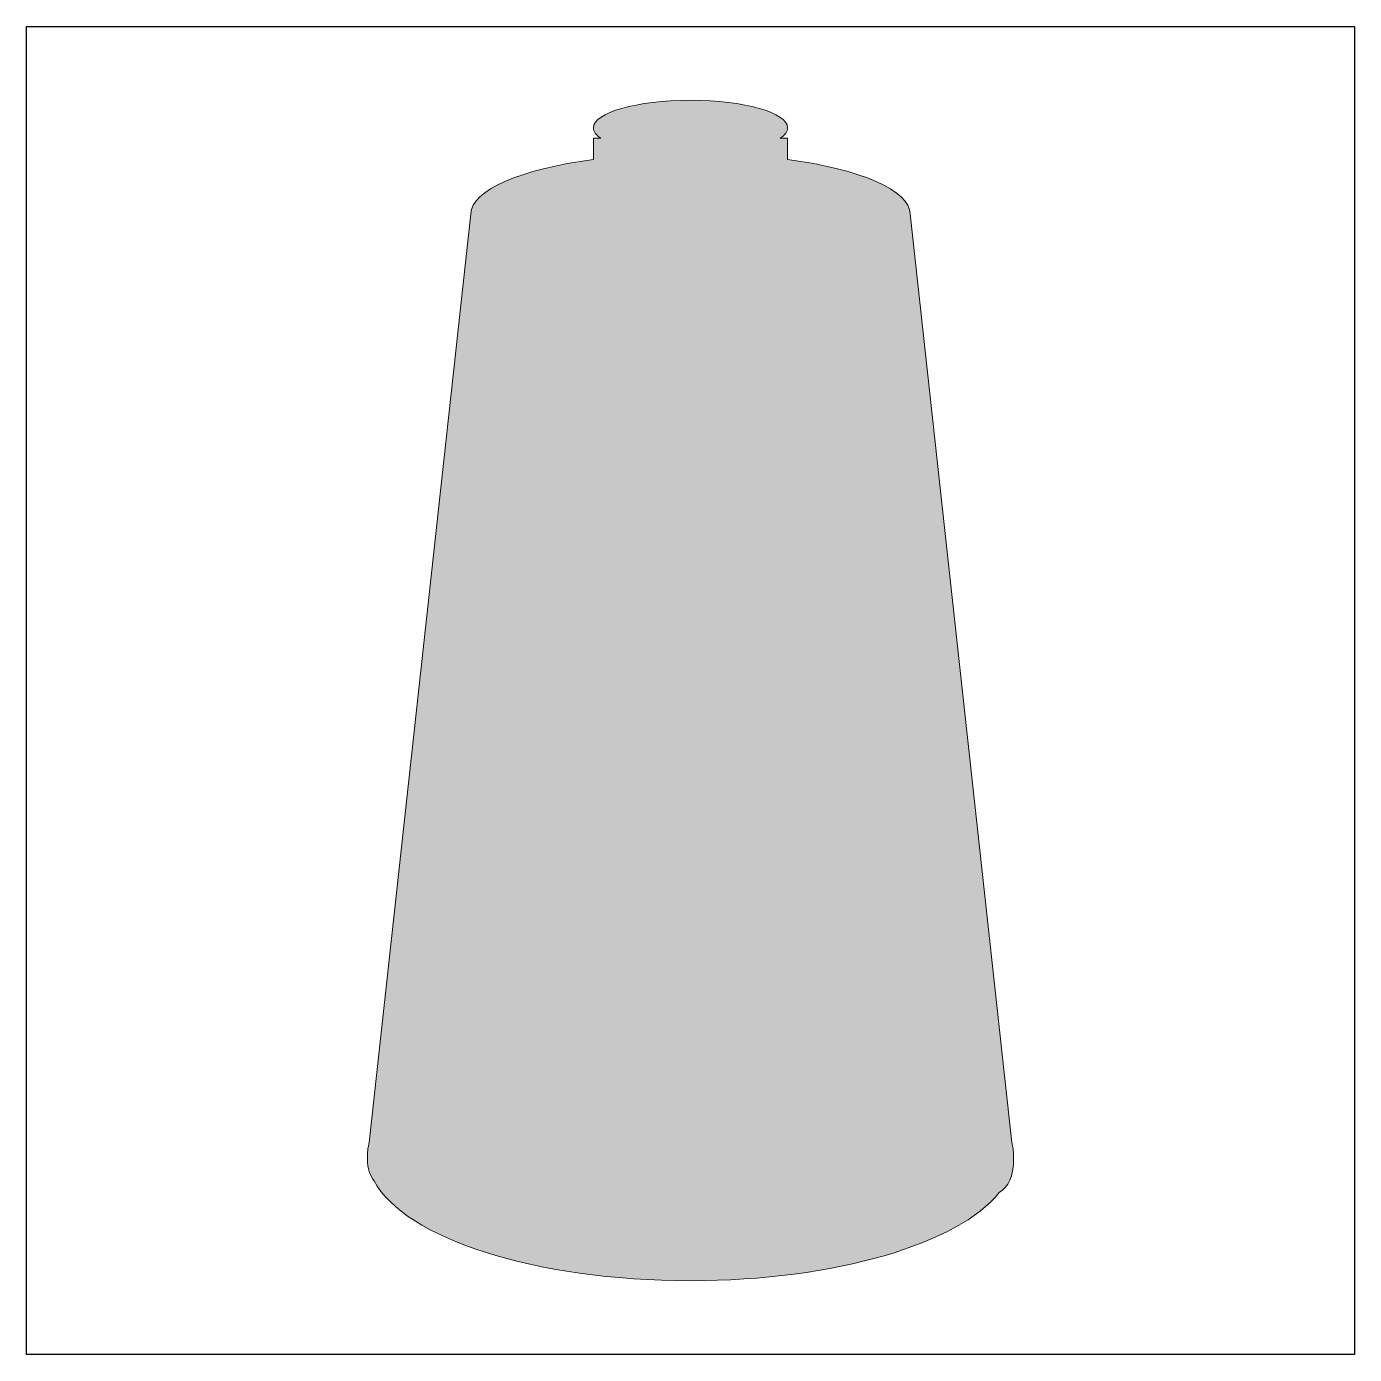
# Model space of a CAD drawing. Header units: inches. Extents: x 0 to 114, y 0 to 114.
import ezdxf

# ---------------------------------------------------------------- set-up
doc = ezdxf.new("R2010")
doc.units = ezdxf.units.IN
doc.header["$MEASUREMENT"] = 0
doc.layers.add('Image Background', color=7, linetype='Continuous')
doc.layers.add('Layer 1', color=7, linetype='Continuous')
picture_1 = doc.add_image_def('image1.png', size_in_pixel=(1350, 1350))

msp = doc.modelspace()

# ---------------------------------------------------------------- hatches: boundary and pattern name
at = {"layer": 'Layer 1', "true_color": 0xb9365e}
h = msp.add_hatch(color=245, dxfattribs=at)
h.dxf.hatch_style = 2
edge = h.paths.add_edge_path()
edge.add_spline(control_points=[(84.8, 18.25), (84.8, 18.25), (76.05, 98.17), (76.05, 98.17), (76.05, 100.23), (71.76, 102.01), (65.51, 102.87), (65.51, 102.87), (65.51, 104.68), (65.51, 104.68), (65.51, 104.68), (64.87, 104.68), (64.87, 104.68), (65.28, 104.96), (65.51, 105.27), (65.51, 105.59), (65.51, 106.89), (61.77, 107.95), (57.15, 107.95), (52.53, 107.95), (48.79, 106.89), (48.79, 105.59), (48.79, 105.27), (49.02, 104.96), (49.43, 104.68), (49.43, 104.68), (48.79, 104.68), (48.79, 104.68), (48.79, 104.68), (48.79, 102.87), (48.79, 102.87), (42.54, 102.01), (38.25, 100.23), (38.25, 98.17), (38.25, 98.17), (29.5, 18.25), (29.5, 18.25), (29.4, 17.88), (29.34, 17.5), (29.34, 17.11), (29.34, 17.06), (29.36, 17.02), (29.36, 16.98), (29.36, 16.98), (29.34, 16.82), (29.34, 16.82), (29.34, 16), (29.56, 15.39), (29.92, 14.93), (32.52, 10.03), (43.72, 6.35), (57.15, 6.35), (69.65, 6.35), (80.22, 9.54), (83.72, 13.93), (84.5, 14.42), (84.96, 15.3), (84.96, 16.82), (84.96, 16.82), (84.94, 16.98), (84.94, 16.98), (84.94, 17.02), (84.96, 17.06), (84.96, 17.11), (84.96, 17.5), (84.9, 17.88), (84.8, 18.25)], knot_values=[0, 0, 0, 0, 1, 1, 1, 2, 2, 2, 3, 3, 3, 4, 4, 4, 5, 5, 5, 6, 6, 6, 7, 7, 7, 8, 8, 8, 9, 9, 9, 10, 10, 10, 11, 11, 11, 12, 12, 12, 13, 13, 13, 14, 14, 14, 15, 15, 15, 16, 16, 16, 17, 17, 17, 18, 18, 18, 19, 19, 19, 20, 20, 20, 21, 21, 21, 22, 22, 22, 22], degree=3, periodic=1)

# ---------------------------------------------------------------- linework, layer by layer
at = {"layer": 'Layer 1', "lineweight": 0}
msp.add_open_spline([(84.8, 18.25), (84.8, 18.25), (76.05, 98.17), (76.05, 98.17), (76.05, 100.23), (71.76, 102.01), (65.51, 102.87), (65.51, 102.87), (65.51, 104.68), (65.51, 104.68), (65.51, 104.68), (64.87, 104.68), (64.87, 104.68), (65.28, 104.96), (65.51, 105.27), (65.51, 105.59), (65.51, 106.89), (61.77, 107.95), (57.15, 107.95), (52.53, 107.95), (48.79, 106.89), (48.79, 105.59), (48.79, 105.27), (49.02, 104.96), (49.43, 104.68), (49.43, 104.68), (48.79, 104.68), (48.79, 104.68), (48.79, 104.68), (48.79, 102.87), (48.79, 102.87), (42.54, 102.01), (38.25, 100.23), (38.25, 98.17), (38.25, 98.17), (29.5, 18.25), (29.5, 18.25), (29.4, 17.88), (29.34, 17.5), (29.34, 17.11), (29.34, 17.06), (29.36, 17.02), (29.36, 16.98), (29.36, 16.98), (29.34, 16.82), (29.34, 16.82), (29.34, 16), (29.56, 15.39), (29.92, 14.93), (32.52, 10.03), (43.72, 6.35), (57.15, 6.35), (69.65, 6.35), (80.22, 9.54), (83.72, 13.93), (84.5, 14.42), (84.96, 15.3), (84.96, 16.82), (84.96, 16.82), (84.94, 16.98), (84.94, 16.98), (84.94, 17.02), (84.96, 17.06), (84.96, 17.11), (84.96, 17.5), (84.9, 17.88), (84.8, 18.25)], degree=3, knots=[0, 0, 0, 0, 1, 1, 1, 2, 2, 2, 3, 3, 3, 4, 4, 4, 5, 5, 5, 6, 6, 6, 7, 7, 7, 8, 8, 8, 9, 9, 9, 10, 10, 10, 11, 11, 11, 12, 12, 12, 13, 13, 13, 14, 14, 14, 15, 15, 15, 16, 16, 16, 17, 17, 17, 18, 18, 18, 19, 19, 19, 20, 20, 20, 21, 21, 21, 22, 22, 22, 22], dxfattribs=at)

# ---------------------------------------------------------------- pictures from other files: only their frames are drawn
at = {"layer": 'Image Background'}
image = msp.add_image(picture_1, insert=(0, 0), size_in_units=(114.3, 114.3), dxfattribs=at)

doc.saveas('drawing.dxf')
